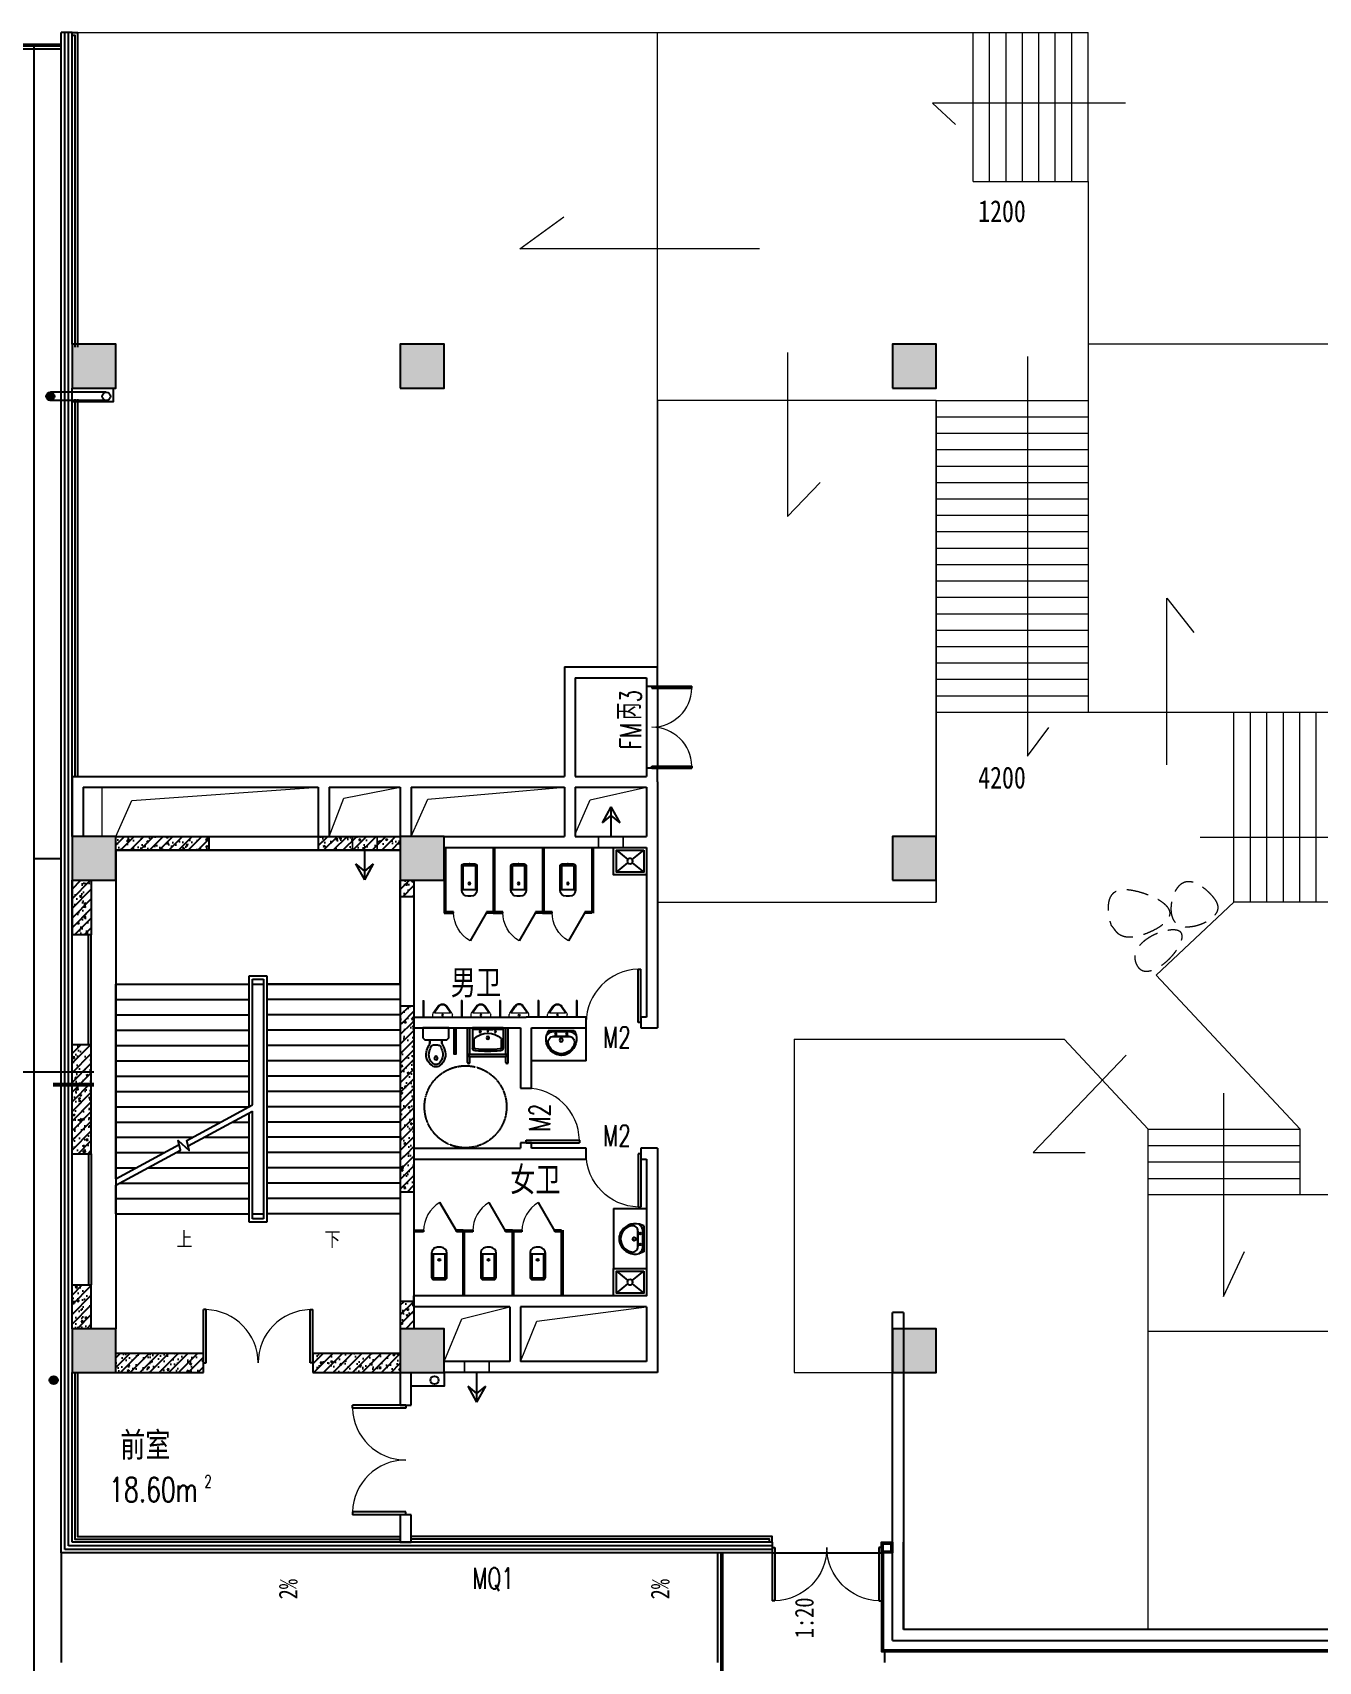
# Model space of a CAD drawing. Header units: millimetres. Extents: x 3288618 to 3380738, y 22100 to 101308.
# Drawn here: x 3302535 to 3326045, y 37006 to 66788 of the extents above; entities that cross this region are included whole.
import ezdxf

# ---------------------------------------------------------------- set-up
doc = ezdxf.new("R2010")
doc.units = ezdxf.units.MM
doc.header["$MEASUREMENT"] = 0
doc.linetypes.add('_DASH', pattern=[0.6, 0.4, -0.2])
doc.linetypes.add('DASH', pattern=[0.35, 0.25, -0.1])
doc.layers.get('0').update_dxf_attribs({"linetype": 'CONTINUOUS'})
for name, color, linetype in [('0-商铺线', 2, 'CONTINUOUS'), ('COLUMN', 255, 'CONTINUOUS'), ('DIM_IDEN', 3, 'CONTINUOUS'), ('DIM_SYMB', 3, 'CONTINUOUS'), ('LATRINE', 6, 'CONTINUOUS'), ('LVTRY', 6, 'CONTINUOUS'), ('PUB_HATCH', 251, 'CONTINUOUS'), ('RAIL', 163, 'CONTINUOUS'), ('SPACE', 7, 'CONTINUOUS'), ('STAIR', 2, 'CONTINUOUS'), ('WALL', 255, 'CONTINUOUS'), ('WINDOW', 4, 'CONTINUOUS'), ('WZ', 7, 'CONTINUOUS'), ('排烟', 6, 'CONTINUOUS'), ('文字', 7, 'CONTINUOUS'), ('栏杆', 212, 'CONTINUOUS'), ('电梯', 4, 'CONTINUOUS'), ('门窗', 40, 'CONTINUOUS')]:
    doc.layers.add(name, color=color, linetype=linetype)
doc.layers.add('fire', color=1, linetype='CONTINUOUS', lineweight=5)
doc.layers.add('P-SANR-FIXT', color=6, linetype='CONTINUOUS', lineweight=15)
doc.styles.add('-宋体', font='', dxfattribs={"width": 0.8})
doc.styles.add('_TCH_DIM', font='', dxfattribs={"width": 0.8})
doc.styles.add('_TCH_SPACE', font='SIMPLEX', dxfattribs={"height": 5, "bigfont": 'GBCBIG'})
doc.styles.get('-宋体').set_extended_font_data('SimSun')
doc.styles.get('_TCH_DIM').set_extended_font_data('SimSun')
pattern_1 = [(45, (2136990.29, -727998.56), (-88.388348, 88.388348), []), (50, (2136990.3, -727998.56), (358.63009, -31.37607), [37.5, -412.5]), (355, (2136990.3, -727998.56), (-69.37567, 376.09607), [30, -330]), (100.4514, (2137020.18, -728001.18), (289.25469, 344.71977), [31.870095, -350.57106]), (46.1842, (2136990.3, -727898.56), (533.62052, -82.75951), [56.25, -618.75]), (96.6356, (2137034.76, -727905.46), (467.33135, 487.05894), [47.80514, -525.8565]), (351.1842, (2136990.3, -727898.56), (467.33097, 487.0593), [45, -495]), (21, (2137040.3, -727923.56), (298.453526, -201.309445), [37.5, -412.5]), (326, (2137040.3, -727923.56), (121.65767, 362.57502), [30, -330]), (71.4514, (2137065.16, -727940.34), (420.111314, 161.26525), [31.870095, -350.57106]), (37.5, (2136990.29, -727998.56), (6.079928, 166.446927), [0, -326, 0, -335, 0, -331.25]), (7.5, (2136990.3, -727998.56), (131.534769, 197.205856), [0, -191, 0, -318.5, 0, -126.25]), (327.5, (2136878.79, -727998.56), (266.911218, -11.277436), [0, -125, 0, -390, 0, -517.5]), (317.5, (2136828.8, -727998.56), (291.593085, 50.05249), [0, -162.5, 0, -259, 0, -367.5])]

# ---------------------------------------------------------------- blocks, each defined once
blk = doc.blocks.new('_FZH')
blk.add_lwpolyline([(-0.5, -0.5), (0.5, -0.5), (0.5, 0.5), (-0.5, 0.5)], close=True)
at = {"layer": 'PUB_HATCH'}
blk.add_solid([(-0.5, -0.5), (0.5, -0.5), (-0.5, 0.5), (0.5, 0.5)], dxfattribs=at)
blk = doc.blocks.new('$DorLib2D$00000002')
for p, q in [((-0.5, 0), (-0.5, 0.4875)), ((-0.475, 0.4875), (-0.5, 0.4875)), ((-0.475, 0), (-0.475, 0.4875)), ((0.475, 0), (0.475, 0.4875)), ((0.475, 0.4875), (0.5, 0.4875)), ((0.5, 0), (0.5, 0.4875)), ((-0.5, 0), (-0.475, 0)), ((0.5, 0), (0.475, 0))]:
    blk.add_line(p, q)
at = {"lineweight": 13}
for centre, start, end in [((-0.4875, 0), 0, 88.53072), ((0.4875, 0), 91.46928, 180)]:
    blk.add_arc(centre, 0.4875, start, end, dxfattribs=at)
blk = doc.blocks.new('$TCHSYS$APDOOR2D')
blk.add_line((0.5, 0), (0, 0.866))
at = {"lineweight": 13}
blk.add_arc((0.5, 0), 1, 120, 180, dxfattribs=at)
blk = doc.blocks.new('$lvtry$00000202')
for p, q in [((-140, -40, 0), (-140, -480, 0)), ((-110, -40, 0), (-110, -470, 0)), ((100, 0, 0), (-100, 0, 0)), ((100, -30, 0), (-100, -30, 0)), ((110, -470, 0), (110, -40, 0)), ((140, -480, 0), (140, -40, 0)), ((140, -470, 0), (-140, -470, 0)), ((-30, -590, 0), (30, -590, 0))]:
    blk.add_line(p, q)
blk.add_circle((0, -359, 0), 20)
for centre, radius, start, end in [((-100, -40, 0), 40, 90, 180), ((-100, -40, 0), 10, 90, 180), ((100, -40, 0), 40, 0, 90), ((100, -40, 0), 10, 0, 90), ((-30, -480, 0), 110, 180, 270), ((30, -480, 0), 110, 270, 0)]:
    blk.add_arc(centre, radius, start, end)
blk.add_point((0, 0))
blk = doc.blocks.new('单个小便斗 - 单个小便斗-V15-1F')
at = {"layer": 'P-SANR-FIXT'}
for p, q in [((-360, 300), (-340, 300)), ((-360, 300), (-360, 0)), ((-340, 300), (-340, 0)), ((360, 300), (340, 300)), ((340, 300), (340, 0)), ((360, 300), (360, 0)), ((-180, 0), (-180, 44)), ((-171, 73), (-82, 200)), ((-66, 189), (-147, 73)), ((-147, 73), (147, 73)), ((147, 73), (66, 189)), ((171, 73), (82, 200)), ((180, 0), (180, 44))]:
    blk.add_line(p, q, dxfattribs=at)
blk.add_circle((0, 35), 15, dxfattribs=at)
for centre, radius, start, end in [((-130, 44), 50, 145, 180), ((0, 143), 100, 35, 145), ((0, 143), 80, 35, 145), ((130, 44), 50, 360, 35)]:
    blk.add_arc(centre, radius, start, end, dxfattribs=at)
blk = doc.blocks.new('_LV12')
for p, q in [((-250, -50), (-39, -219)), ((-250, -450), (-39, -281)), ((39, -219), (250, -50)), ((39, -281), (250, -450))]:
    blk.add_line(p, q)
for points in [[(300, -500), (300, 0), (-300, 0), (-300, -500)], [(250, -450), (250, -50), (-250, -50), (-250, -450)]]:
    blk.add_lwpolyline(points, close=True)
blk.add_circle((0, -250), 50)
blk = doc.blocks.new('_LV1')
for p, q in [((-280, 0), (280, 0)), ((-280, 0), (-280, -361)), ((280, 0), (280, -361)), ((-280, -29), (280, -29)), ((-251, -356), (-251, -214)), ((0, -29), (-90, -29)), ((-90, -29), (90, -29)), ((251, -356), (251, -215))]:
    blk.add_line(p, q)
for centre, radius in [((-139, -69), 15), ((1, -182), 24.9), ((0, -57), 8), ((139, -69), 15)]:
    blk.add_circle(centre, radius)
for centre, radius, start, end in [((-223, -214), 28, 133.1543, 180), ((0, -452), 354, 46.7581, 133.1543), ((223, -215), 28, 0, 46.7581), ((-224, -361), 56, 180, 263.481), ((-223, -356), 28, 180, 263.4984), ((0, 1600), 2029, 263.481, 276.519), ((0, 1600), 1997, 263.4984, 276.5122), ((223, -356), 28, 276.5122, 0), ((224, -361), 56, 276.519, 0)]:
    blk.add_arc(centre, radius, start, end)
blk = doc.blocks.new('$plan$00000379')
for p, q in [((-575, 18), (-536, 18)), ((-572, 18), (-572, 18)), ((-536, -22), (-576, -21))]:
    blk.add_line(p, q)
for points in [[(-285, -110, -0.082371), (-434, -171, -0.174047), (-592, -152, -0.152847), (-702, -46, -0.25487), (-702, 46, -0.135193), (-607, 144, -0.19268), (-434, 171, -0.066715), (-320, 128, 0.008412), (-285, 110), (-220, 110), (-220, -110)], [(-307, -1, -0.073764), (-317, -64, -0.219411), (-337, -85, -0.018016), (-436, -122, -0.163008), (-533, -122, -0.084559), (-606, -92, -0.185519), (-666, -26, -0.252786), (-658, 39, -0.083694), (-606, 90, -0.078323), (-556, 115, -0.086951), (-477, 126, -0.071278), (-416, 114, -0.021719), (-371, 97, 0.016169), (-337, 83, -0.158768), (-324, 73, -0.168814), (-308, 12)]]:
    blk.add_lwpolyline(points, format="xyb", close=True)
for points in [[(-220, 110), (-285, 110)], [(-220, 175), (-220, -175)], [(0, 240), (-155, 240)], [(0, -240), (0, 240)], [(-285, -110), (-220, -110)], [(-155, -240), (0, -240)]]:
    blk.add_lwpolyline(points)
for points in [[(-155, 240, 0.414214), (-220, 175, 0.414214)], [(-220, -175, 0.414214), (-155, -240, 0.414214)]]:
    blk.add_lwpolyline(points, format="xyb")
for centre, radius, start, end in [((-549, -3), 33.2, 100.0495, 259.9505), ((-536, -2), 20, 270, 90)]:
    blk.add_arc(centre, radius, start, end)
blk = doc.blocks.new('$DorLib2D$00000001')
for p, q in [((0.45, 0.975), (0.5, 0.975)), ((0.45, 0), (0.45, 0.975)), ((0.5, 0), (0.5, 0.975)), ((0.5, 0), (0.45, 0))]:
    blk.add_line(p, q)
at = {"lineweight": 13}
blk.add_arc((0.475, 0), 0.975, 91.4693, 180, dxfattribs=at)
blk = doc.blocks.new('$plan$00000359')
for p, q in [((239, 0), (-241, 0)), ((-238, 0), (238, 0)), ((239, 0), (269, -79)), ((-214, -36), (-272, -91)), ((-241, 0), (-271, -79)), ((-180, -23), (180, -23)), ((140, -105), (-142, -105)), ((-142, -105), (140, -105)), ((216, -37), (273, -95))]:
    blk.add_line(p, q)
for centre, radius in [((-100, -65), 16.3), ((1, -172), 31.6), ((100, -65), 16.3)]:
    blk.add_circle(centre, radius)
at = {"lineweight": 13}
blk.add_circle((1, -172), 23, dxfattribs=at)
for centre, radius, start, end in [((28, -152), 307, 166.1751, 244.7296), ((-142, -205), 100, 90, 190.5602), ((-1, -179), 243, 190.5602, 349.4398), ((-180, -73), 50, 90, 133.181), ((-29, -152), 307, 297.0639, 13.8249), ((140, -205), 100, 349.4398, 90), ((180, -73), 50, 44.5607, 90), ((-1, -201), 250, 245.8071, 296.4628)]:
    blk.add_arc(centre, radius, start, end)

msp = doc.modelspace()

# ---------------------------------------------------------------- hatches: boundary and pattern name
at = {"layer": 'PUB_HATCH'}
h = msp.add_hatch(dxfattribs=at)
h.set_pattern_fill('ANSI31', color=256, scale=10, style=0)
h.set_pattern_definition([(45, (3233353.49, 30856.472), (-11.22532, 11.22532), [])])
h.paths.add_polyline_path([(3302925, 60136.9, 1), (3302795, 60136.9, 1)])
h = msp.add_hatch(dxfattribs=at)
h.set_pattern_fill('钢筋混凝土', color=256, scale=50, style=0)
h.set_pattern_definition(pattern_1)
h.paths.add_polyline_path([(3304058.4, 52088.5), (3304058.4, 51838.5), (3305758.4, 51838.5), (3305758.4, 52088.5)])
h = msp.add_hatch(dxfattribs=at)
h.set_pattern_fill('钢筋混凝土', color=256, scale=50, style=0)
h.set_pattern_definition(pattern_1)
h.paths.add_polyline_path([(3309258.4, 51838.5), (3309258.4, 52088.5), (3307758.4, 52088.5), (3307758.4, 51838.5)])
h = msp.add_hatch(dxfattribs=at)
h.set_pattern_fill('钢筋混凝土', color=256, scale=50, style=0)
h.set_pattern_definition(pattern_1)
h.paths.add_polyline_path([(3303258.4, 51288.5), (3303258.4, 50288.5), (3303608.4, 50288.5), (3303608.4, 51288.5)])
h = msp.add_hatch(dxfattribs=at)
h.set_pattern_fill('钢筋混凝土', color=256, scale=50, style=0)
h.set_pattern_definition(pattern_1)
h.paths.add_polyline_path([(3309508.4, 51288.5), (3309258.4, 51288.5), (3309258.4, 50988.5), (3309508.4, 50988.5)])
h = msp.add_hatch(dxfattribs=at)
h.set_pattern_fill('钢筋混凝土', color=256, scale=50, style=0)
h.set_pattern_definition(pattern_1)
h.paths.add_polyline_path([(3309258.4, 48988.5), (3309258.4, 48688.5), (3309508.4, 48688.5), (3309508.4, 48988.5)])
h = msp.add_hatch(dxfattribs=at)
h.set_pattern_fill('钢筋混凝土', color=256, scale=50, style=0)
h.set_pattern_definition(pattern_1)
h.paths.add_polyline_path([(3309508.4, 48688.5), (3309258.4, 48688.5), (3309258.4, 46288.5), (3309508.4, 46288.5)])
h = msp.add_hatch(dxfattribs=at)
h.set_pattern_fill('钢筋混凝土', color=256, scale=50, style=0)
h.set_pattern_definition(pattern_1)
h.paths.add_polyline_path([(3303608.4, 46288.5), (3303608.4, 48288.5), (3303258.4, 48288.5), (3303258.4, 46288.5)])
h = msp.add_hatch(dxfattribs=at)
h.set_pattern_fill('钢筋混凝土', color=256, scale=50, style=0)
h.set_pattern_definition(pattern_1)
h.paths.add_polyline_path([(3309508.4, 46288.5), (3309258.4, 46288.5), (3309258.4, 45588.5), (3309508.4, 45588.5)])
h = msp.add_hatch(dxfattribs=at)
h.set_pattern_fill('钢筋混凝土', color=256, scale=50, style=0)
h.set_pattern_definition(pattern_1)
h.paths.add_polyline_path([(3303258.4, 43088.5), (3303608.4, 43088.5), (3303608.4, 43888.5), (3303258.4, 43888.5)])
h = msp.add_hatch(dxfattribs=at)
h.set_pattern_fill('钢筋混凝土', color=256, scale=50, style=0)
h.set_pattern_definition(pattern_1)
h.paths.add_polyline_path([(3309258.4, 43088.5), (3309508.4, 43088.5), (3309508.4, 43588.5), (3309258.4, 43588.5)])
h = msp.add_hatch(dxfattribs=at)
h.set_pattern_fill('钢筋混凝土', color=256, scale=50, style=0)
h.set_pattern_definition(pattern_1)
h.paths.add_polyline_path([(3304058.4, 42638.5), (3304058.4, 42288.5), (3305658.4, 42288.5), (3305658.4, 42638.5)])
h = msp.add_hatch(dxfattribs=at)
h.set_pattern_fill('钢筋混凝土', color=256, scale=50, style=0)
h.set_pattern_definition(pattern_1)
h.paths.add_polyline_path([(3309258.4, 42288.5), (3309258.4, 42638.5), (3307658.4, 42638.5), (3307658.4, 42288.5)])
h = msp.add_hatch(dxfattribs=at)
h.set_pattern_fill('ANSI31', color=256, scale=10, style=0)
h.set_pattern_definition([(45, (3233414.99, 12867.871), (-11.22532, 11.22532), [])])
h.paths.add_polyline_path([(3302986.5, 42148.3, 1), (3302856.5, 42148.3, 1)])

# ---------------------------------------------------------------- linework, layer by layer
msp.add_lwpolyline([(3318458.4, 43388.5), (3318458.4, 37588.5)])
at = {"layer": '0-商铺线'}
msp.add_lwpolyline([(3304058.4, 45715), (3305241.4, 46355.4), (3305200, 46528.9), (3305401.2, 46350.4), (3305357.9, 46532.1), (3306558.4, 47181.9)], dxfattribs=at)
at = {"layer": 'DIM_IDEN'}
msp.add_line((3303658.4, 47777.1), (3300058.5, 47777.1), dxfattribs=at)
at = {"layer": 'DIM_IDEN', "const_width": 75}
msp.add_lwpolyline([(3303658.4, 47552.1), (3302908.4, 47552.1)], dxfattribs=at)
at = {"layer": 'DIM_SYMB'}
for points in [[(3302771.5, 63578.8, 0, 0, 0), (3302771.5, 62919.8, 120, 0, 0), (3302771.5, 62469.8, 0, 0, 0)], [(3302771.5, 57531.2, 0, 0, 0), (3302771.5, 58190.2, 120, 0, 0), (3302771.5, 58640.2, 0, 0, 0)], [(3308008.4, 45048.5, 0, 0, 0), (3308008.4, 50613.5, 0, 0, 0), (3305308.4, 50613.5, 0, 0, 0), (3305308.4, 46888.5, 80, 0, 0), (3305308.4, 46588.5, 0, 0, 0)], [(3305308.4, 45048.5, 0, 0, 0), (3305308.4, 46008.5, 80, 0, 0), (3305308.4, 46308.5, 0, 0, 0)], [(3302771.5, 45712.3, 0, 0, 0), (3302771.5, 45053.3, 120, 0, 0), (3302771.5, 44603.3, 0, 0, 0)], [(3302771.5, 39664.7, 0, 0, 0), (3302771.5, 40323.7, 120, 0, 0), (3302771.5, 40773.7, 0, 0, 0)], [(3307645, 38583.7, 0, 0, 0), (3307645, 37721.2, 120, 0, 0), (3307645, 37271.2, 0, 0, 0)], [(3314446, 38583.7, 0, 0, 0), (3314446, 37721.2, 120, 0, 0), (3314446, 37271.2, 0, 0, 0)], [(3316975, 38274.2, 0, 0, 0), (3316975, 37524.7, 120, 0, 0), (3316975, 37074.7, 0, 0, 0)]]:
    msp.add_lwpolyline(points, format="xyseb", dxfattribs=at)
at = {"layer": 'fire', "color": 1}
for points in [[(3303358.4, 66788.5), (3321833.4, 66788.5)], [(3313958.4, 50885.5), (3313958.4, 66788.5)], [(3319733.4, 64063.3), (3319733.4, 66788.5)], [(3320033.4, 64063.3), (3320033.4, 66788.5)], [(3320333.4, 64063.3), (3320333.4, 66788.5)], [(3320633.4, 64063.3), (3320633.4, 66788.5)], [(3320933.4, 64063.3), (3320933.4, 66788.5)], [(3321233.4, 64063.3), (3321233.4, 66788.5)], [(3321533.4, 64063.3), (3321533.4, 66788.5)], [(3321833.4, 64063.3), (3321833.4, 66788.5)], [(3322514.7, 65495.9), (3318987.3, 65495.9), (3319407.3, 65107.9)], [(3319733.4, 64063.3), (3321833.4, 64063.3)], [(3321833.4, 64063.3), (3321833.4, 60063.3)], [(3328997.8, 54363.3), (3328997.8, 60288.5), (3328058.4, 61088.5), (3321833.4, 61088.5)], [(3320724.2, 60864.2), (3320724.2, 53556.9), (3321116.9, 54080.1)], [(3319058.4, 60063.3), (3319058.4, 50885.5)], [(3319058.4, 60063.3), (3321833.4, 60063.3)], [(3321833.4, 60063.3), (3321833.4, 54363.3)], [(3319058.4, 59763.3), (3321833.4, 59763.3)], [(3319058.4, 59763.3), (3321833.4, 59763.3)], [(3319058.4, 59463.3), (3321833.4, 59463.3)], [(3319058.4, 59163.3), (3321833.4, 59163.3)], [(3319058.4, 58863.3), (3321833.4, 58863.3)], [(3319058.4, 58563.3), (3321833.4, 58563.3)], [(3319058.4, 58263.3), (3321833.4, 58263.3)], [(3319058.4, 57963.3), (3321833.4, 57963.3)], [(3319058.4, 57663.3), (3321833.4, 57663.3)], [(3319058.4, 57363.3), (3321833.4, 57363.3)], [(3319058.4, 57063.3), (3321833.4, 57063.3)], [(3319058.4, 56763.3), (3321833.4, 56763.3)], [(3319058.4, 56463.3), (3321833.4, 56463.3)], [(3323274.6, 53400.5), (3323274.6, 56446.4), (3323769.6, 55821.6)], [(3319058.4, 56163.3), (3321833.4, 56163.3)], [(3319058.4, 55863.3), (3321833.4, 55863.3)], [(3319058.4, 55563.3), (3321833.4, 55563.3)], [(3319058.4, 55263.3), (3321833.4, 55263.3)], [(3319058.4, 54963.3), (3321833.4, 54963.3)], [(3319058.4, 54663.3), (3321833.4, 54663.3)], [(3319058.4, 50885.5), (3319058.4, 54513.3)], [(3319058.4, 54363.3), (3321833.4, 54363.3)], [(3321833.4, 54363.3), (3324497.8, 54363.3)], [(3324797.8, 54363.3), (3324797.8, 50885.5)], [(3325097.8, 54363.3), (3325097.8, 50885.5)], [(3325097.8, 54363.3), (3325097.8, 50885.5)], [(3325397.8, 54363.3), (3325397.8, 50885.5)], [(3325697.8, 54363.3), (3325697.8, 50885.5)], [(3325997.8, 54363.3), (3325997.8, 50885.5)], [(3323882.1, 52077.9), (3330426.9, 52077.9), (3329460.6, 51284.3)], [(3324497.8, 50885.5), (3323075.4, 49556.3)], [(3325708.4, 45538.5), (3325708.4, 46738.5), (3323075.4, 49556.3)], [(3316458.4, 48385.5), (3316458.4, 42288.5), (3318458.4, 42288.5), (3318458.4, 37588.5), (3322933.4, 37588.5), (3322933.4, 46738.5), (3321394.4, 48385.5)], [(3316458.4, 48385.5), (3321394.4, 48385.5)], [(3324306.7, 47395.4), (3324306.7, 43677.4), (3324693.1, 44499.6)], [(3322933.4, 46738.5), (3325690.3, 46738.5)], [(3322933.4, 46438.5), (3325690.3, 46438.5)], [(3322933.4, 46138.5), (3325690.3, 46138.5)], [(3322933.4, 45838.5), (3325690.3, 45838.5)], [(3355058.4, 45538.5), (3322933.4, 45538.5)], [(3339658.4, 43038.5), (3322933.4, 43038.5)]]:
    msp.add_lwpolyline(points, dxfattribs=at)
at = {"layer": 'fire', "color": 2}
for points in [[(3315824.5, 62832.1), (3311446, 62832.1), (3312245.9, 63421.1)], [(3316335.9, 60938.1), (3316335.9, 57938.7), (3316936.2, 58559.3)], [(3322530.8, 48089.6), (3320828.4, 46311.1), (3321782.8, 46311.1)]]:
    msp.add_lwpolyline(points, dxfattribs=at)
at = {"layer": 'fire', "color": 1}
for points in [[(3313958.4, 50885.5), (3319058.4, 50885.5), (3319058.4, 60063.3), (3313958.4, 60063.3)], [(3324497.8, 54363.3), (3333003.4, 54363.3), (3333003.4, 50885.5), (3324497.8, 50885.5)]]:
    msp.add_lwpolyline(points, close=True, dxfattribs=at)
at = {"layer": 'fire', "color": 8, "linetype": '_DASH', "ltscale": 1000}
for points, knots in [([(3324097.5, 51007.4), (3323952.8, 51174.5), (3323441.9, 51523.6), (3323154.5, 50112.4), (3324366.2, 50617.3), (3324158.8, 50936.6), (3324097.5, 51007.4)], [0, 0, 0, 0, 573.5319049, 1343.2637235, 2148.2932234, 2391.3785534, 2391.3785534, 2391.3785534, 2391.3785534]), ([(3322695.2, 49815), (3322664.7, 49951.4), (3322864.4, 50304.5), (3323773.1, 50519.9), (3323336.7, 49756.2), (3322824.3, 49537.6), (3322707.2, 49761.7), (3322695.2, 49815)], [0, 0, 0, 0, 411.9573707, 1091.1671985, 1683.1162791, 2192.4850008, 2353.5014334, 2353.5014334, 2353.5014334, 2353.5014334])]:
    msp.add_open_spline(points, degree=3, knots=knots, dxfattribs=at)
msp.add_open_spline([(3322328, 50371.5), (3322325, 50377), (3322248.6, 50484.1), (3322264.9, 50429.6), (3322160.9, 50766.8), (3322292.8, 51299.3), (3323786.8, 50721), (3322538.4, 50100.4), (3322266.6, 50451.3), (3322331, 50366), (3322328, 50371.5)], degree=3, dxfattribs=at)
at = {"layer": 'LATRINE'}
for p, q in [((3310058.4, 51888.5), (3310058.4, 50688.5)), ((3310083.4, 51888.5), (3310083.4, 50688.5)), ((3310083.4, 51888.5), (3310083.4, 50713.5)), ((3310958.4, 51888.5), (3310958.4, 50688.5)), ((3310958.4, 51888.5), (3310958.4, 50688.5)), ((3310983.4, 51888.5), (3310983.4, 50688.5)), ((3310983.4, 51888.5), (3310983.4, 50713.5)), ((3310983.4, 51888.5), (3310983.4, 50688.5)), ((3310983.4, 51888.5), (3310983.4, 50713.5)), ((3311858.4, 51888.5), (3311858.4, 50688.5)), ((3311858.4, 51888.5), (3311858.4, 50688.5)), ((3311883.4, 51888.5), (3311883.4, 50688.5)), ((3311883.4, 51888.5), (3311883.4, 50713.5)), ((3311883.4, 51888.5), (3311883.4, 50688.5)), ((3311883.4, 51888.5), (3311883.4, 50713.5)), ((3312758.4, 51888.5), (3312758.4, 50688.5)), ((3312783.4, 51888.5), (3312783.4, 50688.5)), ((3312783.4, 51888.5), (3312783.4, 50713.5)), ((3310058.4, 50688.5), (3310233.4, 50688.5)), ((3310233.4, 50713.5), (3310083.4, 50713.5)), ((3310233.4, 50688.5), (3310233.4, 50713.5)), ((3310833.4, 50713.5), (3310833.4, 50688.5)), ((3310958.4, 50713.5), (3310833.4, 50713.5)), ((3310958.4, 50688.5), (3310833.4, 50688.5)), ((3310958.4, 50688.5), (3311133.4, 50688.5)), ((3311133.4, 50713.5), (3310983.4, 50713.5)), ((3311133.4, 50688.5), (3311133.4, 50713.5)), ((3311733.4, 50713.5), (3311733.4, 50688.5)), ((3311858.4, 50713.5), (3311733.4, 50713.5)), ((3311858.4, 50688.5), (3311733.4, 50688.5)), ((3311858.4, 50688.5), (3312033.4, 50688.5)), ((3312033.4, 50713.5), (3311883.4, 50713.5)), ((3312033.4, 50688.5), (3312033.4, 50713.5)), ((3312633.4, 50713.5), (3312633.4, 50688.5)), ((3312758.4, 50713.5), (3312633.4, 50713.5)), ((3312758.4, 50688.5), (3312633.4, 50688.5)), ((3310488.4, 47958.5), (3310488.4, 48580.5)), ((3310528.4, 48108.5), (3310528.4, 48580.5)), ((3311188.4, 48108.5), (3311188.4, 48580.5)), ((3311228.4, 47958.5), (3311228.4, 48580.5)), ((3312658.4, 47988.5), (3312658.4, 48588.5)), ((3310528.4, 48108.5), (3311188.4, 48108.5)), ((3310528.4, 48068.5), (3311188.4, 48068.5)), ((3310528.4, 47958.5), (3310528.4, 48068.5)), ((3311188.4, 47958.5), (3311188.4, 48068.5)), ((3312658.4, 47988.5), (3311658.4, 47988.5)), ((3313158.4, 45288.5), (3313158.4, 44188.5)), ((3313158.4, 45288.5), (3313758.4, 45288.5)), ((3309508.4, 44888.5), (3309683.4, 44888.5)), ((3309683.4, 44863.5), (3309533.4, 44863.5)), ((3309683.4, 44888.5), (3309683.4, 44863.5)), ((3310283.4, 44863.5), (3310283.4, 44888.5)), ((3310408.4, 44888.5), (3310283.4, 44888.5)), ((3310408.4, 44863.5), (3310283.4, 44863.5)), ((3310408.4, 43688.5), (3310408.4, 44888.5)), ((3310408.4, 44888.5), (3310583.4, 44888.5)), ((3310408.4, 43688.5), (3310408.4, 44888.5)), ((3310433.4, 43688.5), (3310433.4, 44888.5)), ((3310433.4, 43688.5), (3310433.4, 44888.5)), ((3310433.4, 43688.5), (3310433.4, 44863.5)), ((3310433.4, 43688.5), (3310433.4, 44863.5)), ((3310583.4, 44863.5), (3310433.4, 44863.5)), ((3310583.4, 44888.5), (3310583.4, 44863.5)), ((3311183.4, 44863.5), (3311183.4, 44888.5)), ((3311308.4, 44888.5), (3311183.4, 44888.5)), ((3311308.4, 44863.5), (3311183.4, 44863.5)), ((3311308.4, 43688.5), (3311308.4, 44888.5)), ((3311308.4, 44888.5), (3311483.4, 44888.5)), ((3311308.4, 43688.5), (3311308.4, 44888.5)), ((3311333.4, 43688.5), (3311333.4, 44888.5)), ((3311333.4, 43688.5), (3311333.4, 44888.5)), ((3311333.4, 43688.5), (3311333.4, 44863.5)), ((3311333.4, 43688.5), (3311333.4, 44863.5)), ((3311483.4, 44863.5), (3311333.4, 44863.5)), ((3311483.4, 44888.5), (3311483.4, 44863.5)), ((3312083.4, 44863.5), (3312083.4, 44888.5)), ((3312208.4, 44888.5), (3312083.4, 44888.5)), ((3312208.4, 44863.5), (3312083.4, 44863.5)), ((3312208.4, 43688.5), (3312208.4, 44888.5)), ((3312233.4, 43688.5), (3312233.4, 44888.5)), ((3312233.4, 43688.5), (3312233.4, 44863.5))]:
    msp.add_line(p, q, dxfattribs=at)
msp.add_lwpolyline([(3310242.4, 48226.5), (3310242.4, 48588.5), (3310274.4, 48588.5), (3310274.4, 48108.5), (3310242.4, 48108.5), (3310242.4, 48226.5)], dxfattribs=at)
at = {"layer": 'LATRINE', "linetype": 'DASH'}
msp.add_circle((3310451.4, 47146.7), 750, dxfattribs=at)
at = {"layer": 'LATRINE'}
for centre, start, end in [((3310508.4, 47958.5), 180, 0), ((3310528.4, 48088.5), 90, 270), ((3311188.4, 48088.5), 270, 90), ((3311208.4, 47958.5), 180, 0)]:
    msp.add_arc(centre, 20, start, end, dxfattribs=at)
at = {"layer": 'P-SANR-FIXT'}
for p, q in [((3303808.4, 52088.5), (3303808.4, 52988.5)), ((3304058.4, 52088.5), (3304347.9, 52747.1)), ((3304347.9, 52747.1), (3307758.4, 52988.5)), ((3307958.4, 52088.5), (3308228.4, 52791.3)), ((3308228.4, 52791.3), (3309258.4, 52988.5)), ((3309458.4, 52088.5), (3309763.9, 52773.7)), ((3309763.9, 52773.7), (3312258.4, 52988.5)), ((3312458.4, 52129.7), (3312729.5, 52758.9)), ((3312729.5, 52758.9), (3313758.4, 52988.5)), ((3311071.4, 49088.5), (3311091.4, 49088.5)), ((3311071.4, 49088.5), (3311071.4, 48788.5)), ((3311091.4, 49088.5), (3311091.4, 48788.5)), ((3311260.5, 48861.4), (3311349.5, 48988.6)), ((3311284.9, 48861.4), (3311365.9, 48977.1)), ((3311578, 48861.4), (3311284.9, 48861.4)), ((3311496.9, 48977.1), (3311578, 48861.4)), ((3311602.4, 48861.4), (3311513.3, 48988.6)), ((3311791.4, 49088.5), (3311771.4, 49088.5)), ((3311771.4, 49088.5), (3311771.4, 48788.5)), ((3311791.4, 49088.5), (3311791.4, 48788.5)), ((3311251.4, 48788.5), (3311251.4, 48832.7)), ((3311611.4, 48788.5), (3311611.4, 48832.7)), ((3310383, 43270), (3311258.4, 43488.5)), ((3311752.5, 43228.3), (3313758.4, 43488.5)), ((3310058.4, 42488.5), (3310383, 43270)), ((3311458.4, 42488.5), (3311752.5, 43228.3))]:
    msp.add_line(p, q, dxfattribs=at)
msp.add_circle((3311431.4, 48823.5), 15, dxfattribs=at)
for centre, radius, start, end in [((3311301.4, 48832.7), 50, 145, 180), ((3311431.4, 48931.2), 100, 35, 145), ((3311431.4, 48931.2), 80, 35, 145), ((3311561.4, 48832.7), 50, 0, 35)]:
    msp.add_arc(centre, radius, start, end, dxfattribs=at)
at = {"layer": 'RAIL'}
for p, q in [((3301768.4, 66578.2), (3303058.4, 66578.2)), ((3301798.4, 66548.2), (3303058.4, 66548.2)), ((3315118.4, 38988.5), (3315118.4, 36832.6)), ((3315148.4, 38988.5), (3315148.4, 36832.6))]:
    msp.add_line(p, q, dxfattribs=at)
for points in [[(3318258.4, 38988.5), (3318058.4, 38988.5), (3318058.4, 39188.5), (3318258.4, 39188.5)], [(3318258.4, 38988.5), (3318058.4, 38988.5), (3318058.4, 39188.5), (3318258.4, 39188.5)], [(3318228.4, 39018.5), (3318088.4, 39018.5), (3318088.4, 39158.5), (3318228.4, 39158.5)], [(3318228.4, 39018.5), (3318088.4, 39018.5), (3318088.4, 39158.5), (3318228.4, 39158.5)]]:
    msp.add_lwpolyline(points, close=True, dxfattribs=at)
for points in [[(3318058.4, 38988.5), (3318058.4, 37188.5), (3360328.9, 37188.5)], [(3318058.4, 38988.5), (3318058.4, 37188.5), (3340158.4, 37188.5), (3340158.4, 37388.5)], [(3318088.4, 38988.5), (3318088.4, 37218.5), (3360328.9, 37218.5)], [(3318088.4, 38988.5), (3318088.4, 37218.5), (3340128.4, 37218.5), (3340128.4, 37388.5)]]:
    msp.add_lwpolyline(points, dxfattribs=at)
at = {"layer": 'STAIR'}
for p, q in [((3302558.4, 66548.2), (3302558.4, 36488.5)), ((3309258.4, 51838.5), (3304058.4, 51838.5)), ((3304058.4, 51838.5), (3304058.4, 49388.5)), ((3302558.4, 51688.5), (3303058.4, 51688.5)), ((3304058.4, 51288.5), (3304058.4, 43088.5)), ((3309258.4, 49388.5), (3309258.4, 51288.5)), ((3306498.4, 47149.4), (3306498.4, 49538.5)), ((3306498.4, 49538.5), (3306818.4, 49538.5)), ((3306558.4, 47181.9), (3306558.4, 49478.5)), ((3306558.4, 49478.5), (3306758.4, 49478.5)), ((3306758.4, 49478.5), (3306758.4, 45098.5)), ((3306818.4, 49538.5), (3306818.4, 45038.5)), ((3304058.4, 45828.8), (3304058.4, 49388.5)), ((3304058.4, 49388.5), (3306498.4, 49388.5)), ((3304058.4, 49388.5), (3306498.4, 49388.5)), ((3306558.4, 47181.9), (3306558.4, 49388.5)), ((3306558.4, 49388.5), (3306758.4, 49388.5)), ((3306758.4, 49388.5), (3306758.4, 45188.5)), ((3309258.4, 49388.5), (3306818.4, 49388.5)), ((3306818.4, 49388.5), (3309258.4, 49388.5)), ((3309258.4, 49388.5), (3309258.4, 45188.5)), ((3304058.4, 49108.5), (3306498.4, 49108.5)), ((3309258.4, 49108.5), (3306818.4, 49108.5)), ((3304058.4, 48828.5), (3306498.4, 48828.5)), ((3304058.4, 48548.5), (3306498.4, 48548.5)), ((3309258.4, 48828.5), (3306818.4, 48828.5)), ((3309258.4, 48548.5), (3306818.4, 48548.5)), ((3304058.4, 48268.5), (3306498.4, 48268.5)), ((3309258.4, 48268.5), (3306818.4, 48268.5)), ((3304058.4, 47988.5), (3306498.4, 47988.5)), ((3309258.4, 47988.5), (3306818.4, 47988.5)), ((3304058.4, 47708.5), (3306498.4, 47708.5)), ((3309258.4, 47708.5), (3306818.4, 47708.5)), ((3304058.4, 47428.5), (3306498.4, 47428.5)), ((3309258.4, 47428.5), (3306818.4, 47428.5)), ((3304058.4, 47148.5), (3306496.6, 47148.5)), ((3305357.9, 46532.1), (3306558.4, 47181.9)), ((3305381.9, 46431.4), (3306558.4, 47068.2)), ((3306558.4, 45188.5), (3306558.4, 47068.2)), ((3306558.4, 45098.5), (3306558.4, 47068.2)), ((3309258.4, 47148.5), (3306818.4, 47148.5)), ((3304058.4, 46868.5), (3305979.3, 46868.5)), ((3306189.4, 46868.5), (3306498.4, 46868.5)), ((3306498.4, 45038.5), (3306498.4, 47035.7)), ((3309258.4, 46868.5), (3306818.4, 46868.5)), ((3304058.4, 46588.5), (3305462, 46588.5)), ((3305241.4, 46355.4), (3305200, 46528.9)), ((3305200, 46528.9), (3305401.2, 46350.4)), ((3305401.2, 46350.4), (3305357.9, 46532.1)), ((3305672.1, 46588.5), (3306498.4, 46588.5)), ((3309258.4, 46588.5), (3306818.4, 46588.5)), ((3304058.4, 45828.8), (3305217.4, 46456.1)), ((3304058.4, 45715), (3305241.4, 46355.4)), ((3304058.4, 46308.5), (3304944.7, 46308.5)), ((3305154.8, 46308.5), (3306498.4, 46308.5)), ((3309258.4, 46308.5), (3306818.4, 46308.5)), ((3304058.4, 46028.5), (3304427.4, 46028.5)), ((3304637.5, 46028.5), (3306498.4, 46028.5)), ((3309258.4, 46028.5), (3306818.4, 46028.5)), ((3304058.4, 45188.5), (3304058.4, 45715)), ((3304120.2, 45748.5), (3306498.4, 45748.5)), ((3309258.4, 45748.5), (3306818.4, 45748.5)), ((3304058.4, 45468.5), (3306498.4, 45468.5)), ((3309258.4, 45468.5), (3306818.4, 45468.5)), ((3304058.4, 45188.5), (3306498.4, 45188.5)), ((3306818.4, 45038.5), (3306498.4, 45038.5)), ((3306558.4, 45188.5), (3306758.4, 45188.5)), ((3306758.4, 45098.5), (3306558.4, 45098.5)), ((3309258.4, 45188.5), (3306818.4, 45188.5)), ((3303058.4, 38988.5), (3303058.4, 36988.5))]:
    msp.add_line(p, q, dxfattribs=at)
at = {"layer": 'STAIR', "linetype": 'DASH'}
for p, q in [((3303883.4, 60211.9), (3302860, 60211.9)), ((3303883.4, 60061.9), (3302860, 60061.9))]:
    msp.add_line(p, q, dxfattribs=at)
at = {"layer": 'STAIR'}
for points in [[(3304008.4, 60288.5), (3304008.4, 60038.5), (3303258.4, 60038.5)], [(3304008.4, 60288.5), (3304008.4, 60038.5), (3303258.4, 60038.5)], [(3310058.4, 42288.5), (3310058.4, 42038.5), (3309458.4, 42038.5)], [(3310058.4, 42288.5), (3310058.4, 42038.5), (3309458.4, 42038.5)]]:
    msp.add_lwpolyline(points, dxfattribs=at)
for centre, radius in [((3302860, 60136.9), 75), ((3302860, 60136.9), 65), ((3303883.4, 60136.9), 75), ((3303883.4, 60136.9), 75), ((3302921.5, 42148.3), 75), ((3302921.5, 42148.3), 65), ((3309883.4, 42148.3), 75), ((3309883.4, 42148.3), 75)]:
    msp.add_circle(centre, radius, dxfattribs=at)
at = {"layer": 'WALL'}
for p, q in [((3312258.4, 55188.5), (3312258.4, 53188.5)), ((3312258.4, 55188.5), (3313958.4, 55188.5)), ((3313958.4, 54838.5), (3313958.4, 55188.5)), ((3312458.4, 54988.5), (3312458.4, 53188.5)), ((3312458.4, 54988.5), (3313758.4, 54988.5)), ((3313758.4, 54988.5), (3313758.4, 54838.5)), ((3313758.4, 54838.5), (3313958.4, 54838.5)), ((3313958.4, 53338.5), (3313758.4, 53338.5)), ((3313758.4, 53338.5), (3313758.4, 53188.5)), ((3313958.4, 53088.5), (3313958.4, 53338.5)), ((3303258.4, 53188.5), (3303258.4, 52088.5)), ((3303258.4, 53188.5), (3307858.4, 53188.5)), ((3307858.4, 53188.5), (3309358.4, 53188.5)), ((3309358.4, 53188.5), (3312258.4, 53188.5)), ((3312458.4, 53188.5), (3313758.4, 53188.5)), ((3313958.4, 53088.5), (3313958.4, 51988.5)), ((3303458.4, 52988.5), (3303458.4, 52088.5)), ((3303458.4, 52988.5), (3307758.4, 52988.5)), ((3307758.4, 52988.5), (3307758.4, 52088.5)), ((3307958.4, 52988.5), (3307958.4, 52088.5)), ((3307958.4, 52988.5), (3309258.4, 52988.5)), ((3309258.4, 52988.5), (3309258.4, 52088.5)), ((3309458.4, 52988.5), (3309458.4, 52088.5)), ((3309458.4, 52988.5), (3312258.4, 52988.5)), ((3312258.4, 52988.5), (3312258.4, 52088.5)), ((3312458.4, 52988.5), (3312458.4, 52088.5)), ((3312458.4, 52988.5), (3313758.4, 52988.5)), ((3313758.4, 52988.5), (3313758.4, 52088.5)), ((3304058.4, 52088.5), (3305758.4, 52088.5)), ((3304058.4, 51838.5), (3305758.4, 51838.5)), ((3305758.4, 52088.5), (3305758.4, 51838.5)), ((3305758.4, 52088.5), (3307758.4, 52088.5)), ((3305758.4, 51838.5), (3307758.4, 51838.5)), ((3307758.4, 52088.5), (3307758.4, 51838.5)), ((3307758.4, 52088.5), (3309258.4, 52088.5)), ((3307758.4, 52088.5), (3307758.4, 51838.5)), ((3307758.4, 51838.5), (3309258.4, 51838.5)), ((3310058.4, 52088.5), (3312258.4, 52088.5)), ((3310058.4, 51888.5), (3312358.4, 51888.5)), ((3312358.4, 51888.5), (3313758.4, 51888.5)), ((3312458.4, 52088.5), (3313758.4, 52088.5)), ((3313758.4, 51888.5), (3313758.4, 48788.5)), ((3313958.4, 51988.5), (3313958.4, 48588.5)), ((3303258.4, 51288.5), (3303258.4, 50288.5)), ((3303608.4, 51288.5), (3303608.4, 50288.5)), ((3309258.4, 51288.5), (3309258.4, 50988.5)), ((3309508.4, 51288.5), (3309508.4, 50988.5)), ((3309508.4, 50988.5), (3309258.4, 50988.5)), ((3309258.4, 50988.5), (3309258.4, 48988.5)), ((3309508.4, 50988.5), (3309508.4, 48988.5)), ((3303608.4, 50288.5), (3303258.4, 50288.5)), ((3309258.4, 48988.5), (3309258.4, 48688.5)), ((3309508.4, 48988.5), (3309258.4, 48988.5)), ((3309508.4, 48988.5), (3309508.4, 48688.5)), ((3309258.4, 48688.5), (3309258.4, 46288.5)), ((3309508.4, 48788.5), (3311558.4, 48788.5)), ((3309508.4, 48688.5), (3309508.4, 46288.5)), ((3309508.4, 48588.5), (3311458.4, 48588.5)), ((3311458.4, 48588.5), (3311458.4, 47488.5)), ((3312658.4, 48788.5), (3311558.4, 48788.5)), ((3311658.4, 48588.5), (3312658.4, 48588.5)), ((3311658.4, 47488.5), (3311658.4, 48588.5)), ((3312658.4, 48588.5), (3312658.4, 48788.5)), ((3313758.4, 48788.5), (3313658.4, 48788.5)), ((3313658.4, 48788.5), (3313658.4, 48588.5)), ((3313658.4, 48588.5), (3313958.4, 48588.5)), ((3303258.4, 46288.5), (3303258.4, 48288.5)), ((3303258.4, 48288.5), (3303608.4, 48288.5)), ((3303608.4, 46288.5), (3303608.4, 48288.5)), ((3311458.4, 47488.5), (3311658.4, 47488.5)), ((3311658.4, 46488.5), (3311458.4, 46488.5)), ((3311458.4, 46488.5), (3311458.4, 46388.5)), ((3311658.4, 46388.5), (3311658.4, 46488.5)), ((3303258.4, 46288.5), (3303608.4, 46288.5)), ((3309258.4, 46288.5), (3309258.4, 45588.5)), ((3309508.4, 46388.5), (3311458.4, 46388.5)), ((3309508.4, 46288.5), (3309508.4, 45588.5)), ((3309508.4, 46188.5), (3311558.4, 46188.5)), ((3311558.4, 46188.5), (3312658.4, 46188.5)), ((3312658.4, 46388.5), (3311658.4, 46388.5)), ((3312658.4, 46188.5), (3312658.4, 46388.5)), ((3313958.4, 46388.5), (3313658.4, 46388.5)), ((3313658.4, 46388.5), (3313658.4, 46188.5)), ((3313658.4, 46188.5), (3313758.4, 46188.5)), ((3313758.4, 46188.5), (3313758.4, 43688.5)), ((3313958.4, 46388.5), (3313958.4, 43588.5)), ((3309258.4, 45588.5), (3309258.4, 43588.5)), ((3309508.4, 45588.5), (3309258.4, 45588.5)), ((3309508.4, 45588.5), (3309508.4, 43588.5)), ((3303258.4, 43088.5), (3303258.4, 43888.5)), ((3303258.4, 43888.5), (3303608.4, 43888.5)), ((3303608.4, 43088.5), (3303608.4, 43888.5)), ((3309258.4, 43588.5), (3309258.4, 43088.5)), ((3309508.4, 43588.5), (3309258.4, 43588.5)), ((3311358.4, 43688.5), (3309508.4, 43688.5)), ((3309508.4, 43488.5), (3309508.4, 43688.5)), ((3309508.4, 43588.5), (3309508.4, 43088.5)), ((3311258.4, 43488.5), (3309508.4, 43488.5)), ((3311258.4, 43488.5), (3311258.4, 42488.5)), ((3313758.4, 43688.5), (3311358.4, 43688.5)), ((3311458.4, 43488.5), (3311458.4, 42488.5)), ((3313758.4, 43488.5), (3311458.4, 43488.5)), ((3313758.4, 43488.5), (3313758.4, 42488.5)), ((3313958.4, 43588.5), (3313958.4, 42288.5)), ((3318258.4, 37388.5), (3318258.4, 43388.5)), ((3318458.4, 43388.5), (3318258.4, 43388.5)), ((3305658.4, 42638.5), (3304058.4, 42638.5)), ((3305658.4, 42288.5), (3305658.4, 42638.5)), ((3309258.4, 42638.5), (3307658.4, 42638.5)), ((3307658.4, 42638.5), (3307658.4, 42288.5)), ((3311258.4, 42488.5), (3310058.4, 42488.5)), ((3313758.4, 42488.5), (3311458.4, 42488.5)), ((3304058.4, 42288.5), (3305658.4, 42288.5)), ((3307658.4, 42288.5), (3309258.4, 42288.5)), ((3309258.4, 42288.5), (3309258.4, 41688.5)), ((3309458.4, 41688.5), (3309458.4, 42288.5)), ((3311358.4, 42288.5), (3310058.4, 42288.5)), ((3313958.4, 42288.5), (3311358.4, 42288.5)), ((3309258.4, 41688.5), (3309458.4, 41688.5)), ((3309458.4, 39688.5), (3309258.4, 39688.5)), ((3309258.4, 39688.5), (3309258.4, 39188.5)), ((3309458.4, 39188.5), (3309458.4, 39688.5)), ((3309258.4, 39188.5), (3309458.4, 39188.5)), ((3318458.4, 37588.5), (3318458.4, 39188.5)), ((3340158.4, 37588.5), (3318458.4, 37588.5)), ((3318258.4, 37388.5), (3340158.4, 37388.5))]:
    msp.add_line(p, q, dxfattribs=at)
at = {"layer": 'WINDOW'}
for p, q in [((3303058.4, 38988.5), (3303058.4, 66788.5)), ((3303258.4, 66788.5), (3303058.4, 66788.5)), ((3303125.1, 39055.1), (3303125.1, 66788.5)), ((3303191.7, 39121.8), (3303191.7, 66788.5)), ((3303258.4, 61088.5), (3303258.4, 66788.5)), ((3299858.4, 66488.2), (3303058.4, 66488.2)), ((3303258.4, 52088.5), (3303258.4, 60288.5)), ((3313758.4, 54838.5), (3313758.4, 53338.5)), ((3313958.4, 54838.5), (3313958.4, 53338.5)), ((3303258.4, 43088.5), (3303258.4, 51288.5)), ((3303258.4, 39188.5), (3303258.4, 42288.5)), ((3316058.4, 39055.1), (3303125.1, 39055.1)), ((3316058.4, 39121.8), (3303191.7, 39121.8)), ((3316058.4, 39188.5), (3303258.4, 39188.5)), ((3316058.4, 39188.5), (3316058.4, 38988.5)), ((3316058.4, 38988.5), (3303058.4, 38988.5)), ((3315058.4, 38988.5), (3315058.4, 36988.5)), ((3316058.4, 38988.5), (3318058.4, 38988.5)), ((3318108.4, 37188.5), (3318108.4, 36988.5))]:
    msp.add_line(p, q, dxfattribs=at)
at = {"layer": 'WZ', "linetype": 'DASH', "const_width": 30}
for points in [[(3308833.4, 52088.5), (3308833.4, 51838.5), (3308383.4, 51838.5), (3308383.4, 52088.5)], [(3313333.4, 52088.5), (3313333.4, 51888.5), (3312883.4, 51888.5), (3312883.4, 52088.5)], [(3310883.4, 42488.5), (3310883.4, 42288.5), (3310433.4, 42288.5), (3310433.4, 42488.5)]]:
    msp.add_lwpolyline(points, close=True, dxfattribs=at)
at = {"layer": '排烟'}
for p, q in [((3313108.4, 52632.5), (3312946.7, 52337.3)), ((3313108.4, 52473.2), (3312946.7, 52337.3)), ((3313108.4, 52632.5), (3313108.4, 52088.5)), ((3313108.4, 52632.5), (3313270.2, 52337.3)), ((3313108.4, 52473.2), (3313270.2, 52337.3)), ((3308608.4, 51294.5), (3308608.4, 51838.5)), ((3308608.4, 51294.5), (3308446.7, 51589.7)), ((3308608.4, 51453.8), (3308446.7, 51589.7)), ((3308608.4, 51294.5), (3308770.2, 51589.7)), ((3308608.4, 51453.8), (3308770.2, 51589.7)), ((3310658.4, 41744.5), (3310496.7, 42039.7)), ((3310658.4, 41903.8), (3310496.7, 42039.7)), ((3310658.4, 41903.8), (3310496.7, 42039.7)), ((3310658.4, 41744.5), (3310658.4, 42288.5)), ((3310658.4, 41744.5), (3310820.2, 42039.7)), ((3310658.4, 41903.8), (3310820.2, 42039.7)), ((3310658.4, 41903.8), (3310820.2, 42039.7))]:
    msp.add_line(p, q, dxfattribs=at)
at = {"layer": '栏杆'}
for p, q in [((3303308.4, 60088.5), (3303308.4, 53188.5)), ((3303358.4, 60088.5), (3303358.4, 53188.5)), ((3303558.4, 48288.5), (3303558.4, 50288.5)), ((3303608.4, 48288.5), (3303608.4, 50288.5)), ((3303608.4, 48288.5), (3303608.4, 50288.5)), ((3303558.4, 46288.5), (3303558.4, 43888.5)), ((3303608.4, 46288.5), (3303608.4, 43888.5)), ((3303608.4, 46288.5), (3303608.4, 43888.5))]:
    msp.add_line(p, q, dxfattribs=at)
for points in [[(3303258.4, 66788.5), (3303358.4, 66788.5), (3303358.4, 61038.5)], [(3303258.4, 66738.5), (3303308.4, 66738.5), (3303308.4, 61038.5)], [(3303308.4, 42288.5), (3303308.4, 39238.5), (3309258.4, 39238.5)], [(3303358.4, 42288.5), (3303358.4, 39288.5), (3309258.4, 39288.5)], [(3316058.4, 39188.5), (3316058.4, 39288.5), (3309458.4, 39288.5)], [(3316008.4, 39188.5), (3316008.4, 39238.5), (3309458.4, 39238.5)]]:
    msp.add_lwpolyline(points, dxfattribs=at)

# ---------------------------------------------------------------- block references
at = {"layer": 'COLUMN', "xscale": 800, "yscale": 800, "zscale": 800}
for p in [(3303658.4, 60688.5), (3309658.4, 60688.5), (3318658.4, 60688.5), (3303658.4, 51688.5), (3309658.4, 51688.5), (3318658.4, 51688.5), (3303658.4, 42688.5), (3309658.4, 42688.5), (3318658.4, 42688.5)]:
    msp.add_blockref('_FZH', p, dxfattribs=at)
at = {"layer": 'LATRINE', "xscale": -1}
for name, p in [('$lvtry$00000202', (3310520.9, 51588.5, 0)), ('$lvtry$00000202', (3311420.9, 51588.5, 0)), ('$lvtry$00000202', (3312320.9, 51588.5, 0)), ('单个小便斗 - 单个小便斗-V15-1F', (3310031.4, 48788.5)), ('单个小便斗 - 单个小便斗-V15-1F', (3310731.4, 48788.5)), ('单个小便斗 - 单个小便斗-V15-1F', (3312131.4, 48788.5)), ('_LV1', (3310858.4, 48588.5))]:
    msp.add_blockref(name, p, dxfattribs=at)
at = {"layer": 'LATRINE', "xscale": -600, "yscale": 600, "zscale": 25, "rotation": 180}
for p in [(3310533.4, 50701), (3311433.4, 50701), (3312333.4, 50701)]:
    msp.add_blockref('$TCHSYS$APDOOR2D', p, dxfattribs=at)
at = {"layer": 'LATRINE'}
for name, p, rotation in [('$plan$00000379', (3309908.4, 48588.5), 90), ('$plan$00000359', (3313708.4, 44731), 270), ('$lvtry$00000202', (3309970.9, 43988.5, 0), 180), ('$lvtry$00000202', (3310870.9, 43988.5, 0), 180), ('$lvtry$00000202', (3311770.9, 43988.5, 0), 180)]:
    msp.add_blockref(name, p, dxfattribs=dict(at, rotation=rotation))
at = {"layer": 'LATRINE', "yscale": -1, "rotation": 180}
msp.add_blockref('$plan$00000359', (3312201, 48538.4), dxfattribs=at)
at = {"layer": 'LATRINE', "xscale": 600, "yscale": 600, "zscale": 25}
for p in [(3309983.4, 44876), (3310883.4, 44876), (3311783.4, 44876)]:
    msp.add_blockref('$TCHSYS$APDOOR2D', p, dxfattribs=at)
at = {"layer": 'LVTRY', "xscale": -1, "rotation": 180}
for p in [(3313458.4, 51388.5), (3313458.4, 43688.5)]:
    msp.add_blockref('_LV12', p, dxfattribs=at)
at = {"layer": 'WINDOW'}
for name, p, xscale, yscale, zscale, rotation in [('$DorLib2D$00000002', (3313858.4, 54088.5), 1500, 1500, 1500, 270), ('$DorLib2D$00000001', (3311558.4, 46988.5), -1000, -1000, -1000, 90), ('$DorLib2D$00000002', (3306658.4, 42463.5), -2000, -2000, -2000, 180), ('$DorLib2D$00000002', (3309358.4, 40688.5), -2000, -2000, -2000, 270)]:
    msp.add_blockref(name, p, dxfattribs=dict(at, xscale=xscale, yscale=yscale, zscale=zscale, rotation=rotation))
for name, p, xscale, yscale, zscale in [('$DorLib2D$00000001', (3313158.4, 48688.5), 1000, 1000, 1000), ('$DorLib2D$00000001', (3313158.4, 46288.5), 1000, -1000, 1000), ('$DorLib2D$00000002', (3317058.4, 39088.5), 2000, -2000, 2000)]:
    msp.add_blockref(name, p, dxfattribs=dict(at, xscale=xscale, yscale=yscale, zscale=zscale))

# ---------------------------------------------------------------- texts
at = {"layer": 'DIM_SYMB', "color": 7, "style": '_TCH_DIM', "width": 0.8}
for s, p in [('上', (3305170.2, 44593.5)), ('下', (3307873.7, 44593.5))]:
    msp.add_text(s, height=265.8, dxfattribs=at).set_placement(p)
for s, p in [('2%', (3307378, 38140.2)), ('2%', (3314179, 38140.2)), ('1:20', (3316814.5, 37430.2))]:
    msp.add_text(s, height=341.77, rotation=90, dxfattribs=at).set_placement(p)
at = {"layer": 'SPACE', "style": '_TCH_SPACE', "width": 0.705882}
for s, height, p in [('18.60m', 446.25, (3303936.5, 39922.8)), ('2', 223.1, (3305676.5, 40185.3))]:
    msp.add_text(s, height=height, dxfattribs=at).set_placement(p)
at = {"layer": '文字', "style": '-宋体', "width": 0.75}
for s, p in [('男卫', (3310181, 49196)), ('女卫', (3311268.7, 45593.7)), ('前室', (3304137, 40742.8))]:
    msp.add_text(s, height=450, dxfattribs=at).set_placement(p)
at = {"layer": '电梯', "style": '-宋体', "width": 0.8}
for s, p in [('1200', (3319823.9, 63323.5)), ('4200', (3319823.9, 52966.6))]:
    msp.add_text(s, height=400, dxfattribs=at).set_placement(p)
at = {"layer": '门窗', "style": '_TCH_SPACE'}
msp.add_text('丙', height=434, rotation=90, dxfattribs=at).set_placement((3313663.4, 54223.8))
at = {"layer": '门窗', "style": '_TCH_SPACE', "width": 0.705882}
for s, p in [('3', (3313663.4, 54539.8)), ('FM', (3313663.4, 53683.8)), ('M2', (3311999.2, 46693.9))]:
    msp.add_text(s, height=382.5, rotation=90, dxfattribs=at).set_placement(p)
for s, p in [('M2', (3312964, 48226.7)), ('M2', (3312964, 46428)), ('MQ1', (3310573.5, 38332.6))]:
    msp.add_text(s, height=382.5, dxfattribs=at).set_placement(p)

doc.saveas('drawing.dxf')
